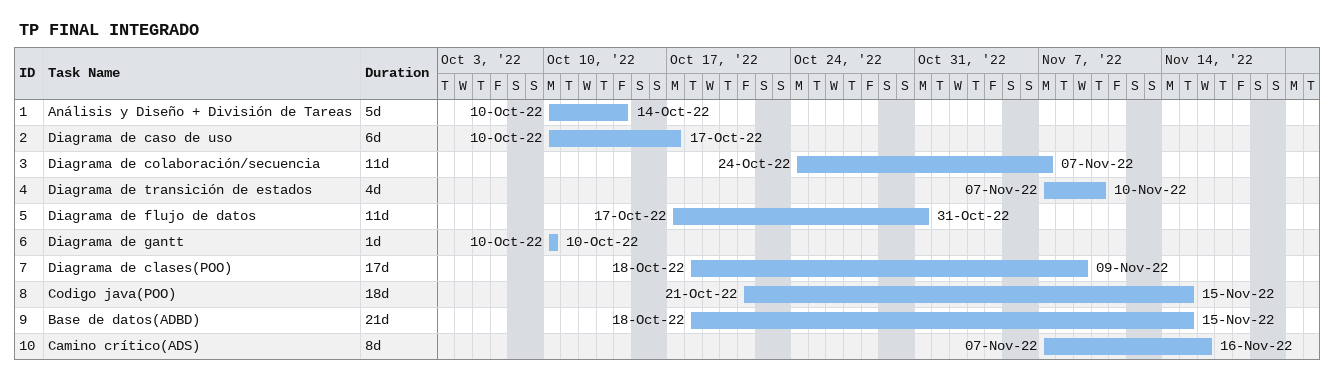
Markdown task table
TP FINAL INTEGRADO

| ID | Task | Duration | Start | Finish |
|---|---|---|---|---|
| 1 | Análisis y Diseño + División de Tareas | 5d | 2022-10-10 | 2022-10-14 |
| 2 | Diagrama de caso de uso | 6d | 2022-10-10 | 2022-10-17 |
| 3 | Diagrama de colaboración/secuencia | 11d | 2022-10-24 | 2022-11-07 |
| 4 | Diagrama de transición de estados | 4d | 2022-11-07 | 2022-11-10 |
| 5 | Diagrama de flujo de datos | 11d | 2022-10-17 | 2022-10-31 |
| 6 | Diagrama de gantt | 1d | 2022-10-10 | 2022-10-10 |
| 7 | Diagrama de clases(POO) | 17d | 2022-10-18 | 2022-11-09 |
| 8 | Codigo java(POO) | 18d | 2022-10-21 | 2022-11-15 |
| 9 | Base de datos(ADBD) | 21d | 2022-10-18 | 2022-11-15 |
| 10 | Camino crítico(ADS) | 8d | 2022-11-07 | 2022-11-16 |
